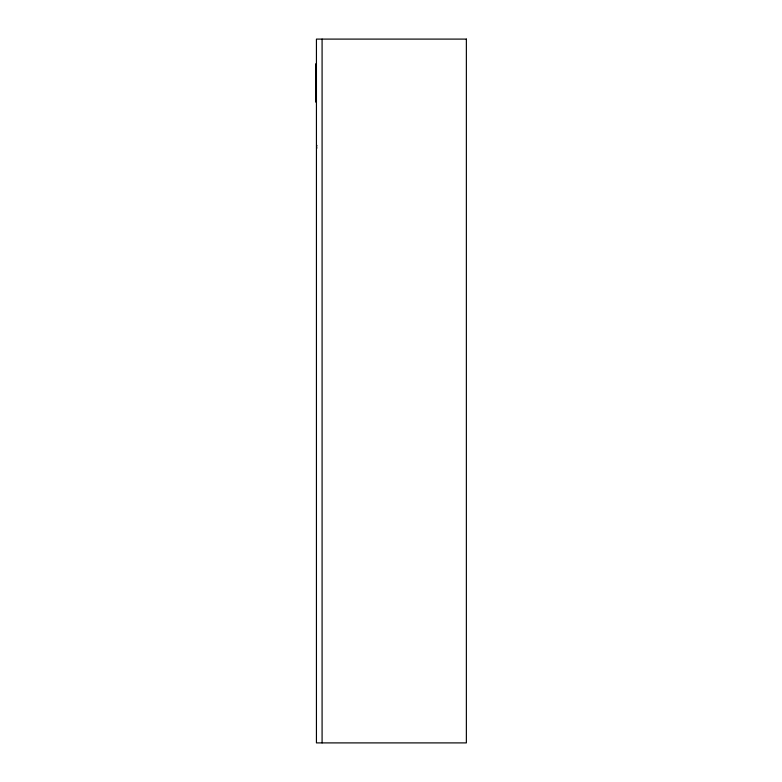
<?xml version="1.0" encoding="UTF-8"?>
<svg xmlns="http://www.w3.org/2000/svg" width="782" height="782" viewBox="0 0 782 782"><rect width="100%" height="100%" fill="white"/><g stroke="black" fill="none" stroke-linecap="round" stroke-linejoin="round"><path stroke-width="1.17" d="M322.086 39.1L322.086 742.9M315.635 63.831L315.635 102.071M316.954 148.091A2.688 2.688 0 0 1 316.954 145.403M466.365 39.1L316.436 39.1L316.436 742.9L466.365 742.9L466.365 39.1"/></g></svg>
